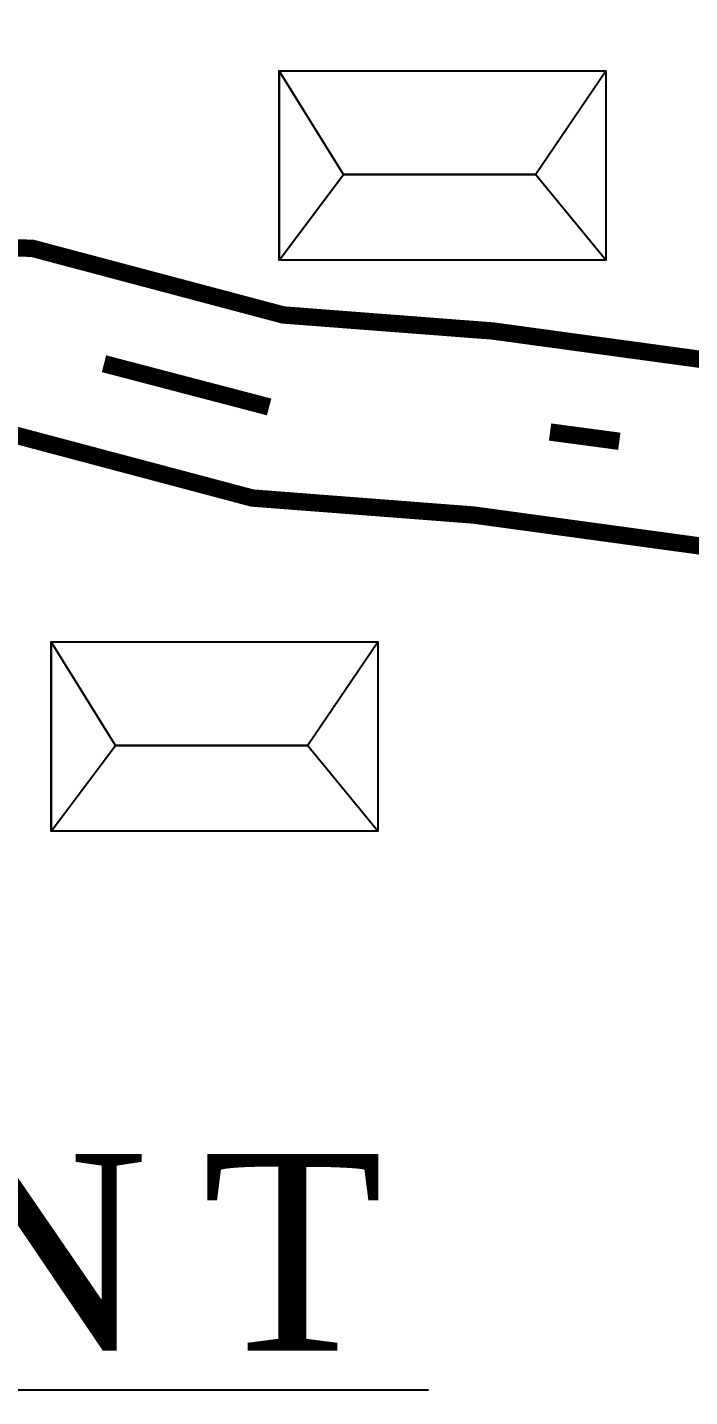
# Model space of a CAD drawing. Header units: inches. Extents: x -340059099 to 1458168, y 1119167 to 1294232938.
# Drawn here: x 464455 to 465029, y 2616965 to 2618150 of the extents above; entities that cross this region are included whole.
import ezdxf

# ---------------------------------------------------------------- set-up
doc = ezdxf.new("R2010")
doc.units = ezdxf.units.IN
doc.header["$MEASUREMENT"] = 0
doc.layers.add('Text', color=7, linetype='Continuous')
doc.styles.add('Text', font='times.ttf', dxfattribs={"height": 240})

msp = doc.modelspace()

# ---------------------------------------------------------------- linework, layer by layer
at = {"layer": 'Text'}
for points in [[(464673.4, 2618112.3), (464956.2, 2618112.3), (464956.2, 2617948.4), (464673.4, 2617948.4)], [(464475.9, 2617618.3), (464758.7, 2617618.3), (464758.7, 2617454.4), (464475.9, 2617454.4)]]:
    msp.add_lwpolyline(points, close=True, dxfattribs=at)
for points in [[(464895.4, 2618022.5), (464956.2, 2618112.3), (464956.2, 2617948.4), (464895.4, 2618022.5), (464729, 2618022.5), (464673.4, 2618112.3), (464673.4, 2617948.4), (464729, 2618022.5)], [(464697.9, 2617528.5), (464758.7, 2617618.3), (464758.7, 2617454.4), (464697.9, 2617528.5), (464531.5, 2617528.5), (464475.9, 2617618.3), (464475.9, 2617454.4), (464531.5, 2617528.5)]]:
    msp.add_lwpolyline(points, dxfattribs=at)
at = {"layer": 'Text', "color": 6}
for points in [[(464729, 2618022.5), (464895.4, 2618022.5)], [(464531.5, 2617528.5), (464697.9, 2617528.5)]]:
    msp.add_lwpolyline(points, dxfattribs=at)
at = {"layer": 'Text', "const_width": 15}
for points in [[(461974.1, 2617806.4), (462343, 2617752.9), (462592.4, 2617725.3), (462946.7, 2617761.4), (463611.6, 2617874.7), (463922.8, 2617917.6), (464305.1, 2617961.4), (464459.3, 2617958.8), (464676.8, 2617901.1), (464858.4, 2617887.2), (465160.6, 2617846), (465359.6, 2617784), (465558.7, 2617763.7), (465701, 2617763.7), (465796.4, 2617747.7), (465894.5, 2617722.8), (466027.3, 2617600.5), (466103.6, 2617297.8), (467445.9, 2614491.3)], [(464664.6, 2617821.5), (464521.6, 2617858.9)], [(461945.3, 2617648.9), (462322.7, 2617594.2), (462591.7, 2617564.4), (462968.3, 2617602.8), (463636, 2617716.5), (463942.8, 2617758.8), (464312.9, 2617801.2), (464437.1, 2617799.2), (464650, 2617742.7), (464841.5, 2617728), (465125.8, 2617689.2), (465327.4, 2617626.5), (465550.5, 2617603.7), (465687.7, 2617603.7), (465763.3, 2617591), (465815.8, 2617577.7), (465883.8, 2617515.1), (465952.3, 2617243.2), (467259.7, 2614498.1)], [(464967.9, 2617791.8), (464907.9, 2617799.8)]]:
    msp.add_lwpolyline(points, dxfattribs=at)
at = {"layer": 'Text', "color": 1}
msp.add_circle((469844, 2616428.5), 81808, dxfattribs=at)

# ---------------------------------------------------------------- texts
at = {"layer": 'Text', "insert": (463554.7, 2617175.1), "char_height": 170, "attachment_point": 1, "style": 'Text'}
msp.add_mtext('{\\T1.25;\\LLEGENT}', dxfattribs=at)

doc.saveas('drawing.dxf')
